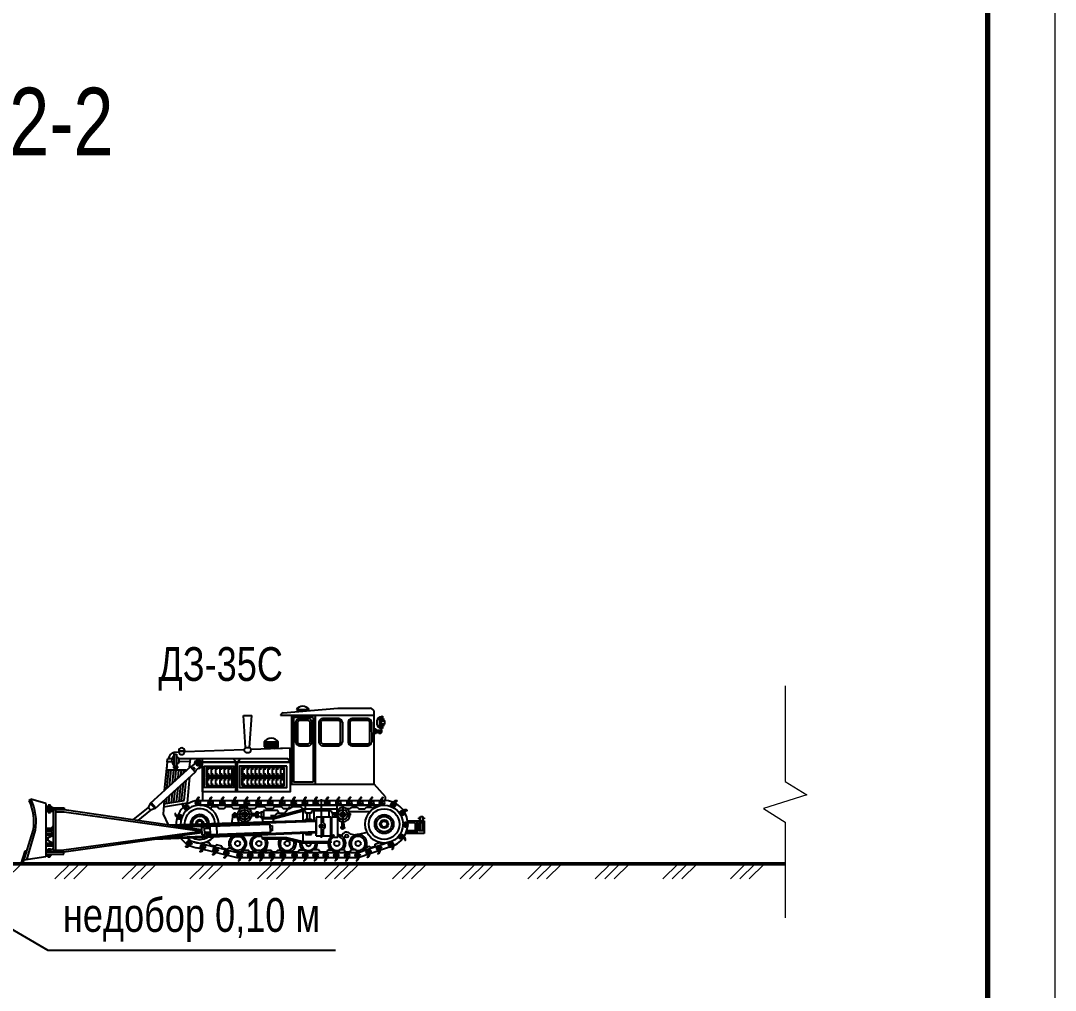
# Paper-space layout 'Лист 6' of a CAD drawing. Header units: metres, sheet in millimetres. Extents: x 0 to 420, y 0 to 297.
# Drawn here: x 343.4 to 420, y 146.5 to 218.2 of the extents above; entities that cross this region are included whole.
import ezdxf

# ---------------------------------------------------------------- set-up
doc = ezdxf.new("R2010")
doc.units = ezdxf.units.M
doc.layers.add('Видовой_экран', color=8, linetype='Continuous', lineweight=13, plot=False)
for name, color, linetype, lineweight in [('Машины', 7, 'Continuous', 25), ('Надписи', 7, 'Continuous', 25), ('Профиль', 7, 'Continuous', 50), ('Рамка', 7, 'Continuous', 70), ('Штриховка', 8, 'Continuous', 18)]:
    doc.layers.add(name, color=color, linetype=linetype, lineweight=lineweight)
doc.styles.add('ГОСТ тип Б', font='ofont.ru_GOST type B.ttf')

# ---------------------------------------------------------------- blocks, each defined once
blk = doc.blocks.new('Бульдозер сбоку')
at = {"color": 0, "linetype": 'ByBlock', "lineweight": -2}
for p, q in [((-5.871, 2.876), (-6.467, 2.876)), ((-4.858, 2.793), (-5.871, 2.876)), ((-6.694, 2.688), (-6.711, 2.688)), ((-6.711, 2.688), (-6.711, 2.642)), ((-6.675, 2.728), (-6.694, 2.728)), ((-6.694, 2.728), (-6.694, 2.642)), ((-6.675, 2.709), (-6.675, 2.728)), ((-6.675, 2.468), (-6.675, 2.709)), ((-6.675, 2.709), (-6.675, 2.709)), ((-6.675, 2.709), (-6.647, 2.709)), ((-6.647, 2.709), (-6.647, 2.516)), ((-6.646, 2.506), (-6.646, 2.718)), ((-6.543, 2.74), (-6.543, 2.808)), ((-6.543, 2.74), (-4.808, 2.74)), ((-6.427, 2.684), (-6.128, 2.684)), ((-5.885, 2.684), (-5.587, 2.684)), ((-5.45, 2.74), (-5.45, 2.74)), ((-5.45, 2.74), (-5.415, 2.74)), ((-5.45, 2.74), (-5.45, 2.706)), ((-5.013, 2.74), (-5.45, 2.74)), ((-5.45, 2.74), (-5.45, 1.472)), ((-5.415, 2.74), (-5.415, 2.74)), ((-5.415, 2.706), (-5.048, 2.706)), ((-5.415, 2.706), (-5.415, 1.507)), ((-5.101, 2.849), (-5.336, 2.849)), ((-5.323, 2.684), (-5.158, 2.684)), ((-5.309, 2.85), (-5.309, 2.83)), ((-5.125, 2.85), (-5.309, 2.85)), ((-5.125, 2.815), (-5.125, 2.85)), ((-5.013, 2.74), (-5.048, 2.74)), ((-5.048, 2.74), (-5.048, 2.74)), ((-5.048, 2.74), (-5.048, 1.507)), ((-4.808, 2.74), (-4.808, 2.74)), ((-4.125, 2.742), (-4.279, 2.74)), ((-4.236, 2.151), (-4.279, 2.74)), ((-4.159, 2.15), (-4.125, 2.742)), ((-6.675, 2.642), (-6.733, 2.642)), ((-6.733, 2.642), (-6.733, 2.582)), ((-6.733, 2.582), (-6.675, 2.582)), ((-6.711, 2.653), (-6.727, 2.653)), ((-6.727, 2.653), (-6.727, 2.642)), ((-6.727, 2.582), (-6.727, 2.572)), ((-6.727, 2.572), (-6.711, 2.572)), ((-6.711, 2.582), (-6.711, 2.541)), ((-6.711, 2.541), (-6.694, 2.541)), ((-6.694, 2.582), (-6.694, 2.498)), ((-6.694, 2.498), (-6.675, 2.498)), ((-6.647, 2.516), (-6.675, 2.516)), ((-6.494, 2.616), (-6.495, 2.249)), ((-6.461, 2.246), (-6.459, 2.616)), ((-6.424, 2.649), (-6.126, 2.649)), ((-6.092, 2.615), (-6.093, 2.249)), ((-6.058, 2.614), (-6.058, 2.249)), ((-5.952, 2.616), (-5.953, 2.249)), ((-5.92, 2.246), (-5.917, 2.616)), ((-5.883, 2.649), (-5.584, 2.649)), ((-5.551, 2.615), (-5.552, 2.249)), ((-5.516, 2.614), (-5.517, 2.249)), ((-5.394, 2.248), (-5.394, 2.616)), ((-5.359, 2.249), (-5.359, 2.616)), ((-5.324, 2.649), (-5.158, 2.649)), ((-5.122, 2.615), (-5.123, 2.25)), ((-5.087, 2.615), (-5.088, 2.25)), ((-6.675, 2.468), (-6.675, 2.428)), ((-6.543, 2.468), (-6.675, 2.468)), ((-6.675, 2.428), (-6.543, 2.428)), ((-6.663, 2.428), (-6.663, 2.409)), ((-6.663, 2.409), (-6.63, 2.409)), ((-6.63, 2.409), (-6.63, 2.428)), ((-6.63, 2.428), (-6.63, 2.428)), ((-6.576, 2.468), (-6.576, 2.487)), ((-6.576, 2.487), (-6.543, 2.487)), ((-6.576, 2.428), (-6.576, 2.409)), ((-6.576, 2.409), (-6.543, 2.409)), ((-6.127, 2.216), (-6.427, 2.215)), ((-6.129, 2.181), (-6.427, 2.183)), ((-5.587, 2.181), (-5.886, 2.183)), ((-5.586, 2.216), (-5.885, 2.215)), ((-5.157, 2.217), (-5.324, 2.217)), ((-5.157, 2.217), (-5.324, 2.217)), ((-5.159, 2.182), (-5.323, 2.182)), ((-5.159, 2.182), (-5.323, 2.182)), ((-4.985, 2.138), (-4.701, 2.127)), ((-4.985, 1.875), (-4.985, 2.138)), ((-4.985, 2.138), (-4.268, 2.112)), ((-4.505, 2.216), (-4.767, 2.216)), ((-4.505, 2.188), (-4.767, 2.188)), ((-4.726, 2.159), (-4.727, 2.128)), ((-4.701, 2.127), (-4.701, 2.127)), ((-4.6, 2.247), (-4.6, 2.216)), ((-4.546, 2.159), (-4.547, 2.122)), ((-4.268, 2.112), (-4.236, 2.151)), ((-4.159, 2.15), (-4.236, 2.151)), ((-4.198, 2.138), (-4.198, 2.138)), ((-4.128, 2.106), (-4.159, 2.15)), ((-4.128, 2.106), (-3.037, 2.067)), ((-5.013, 2.085), (-5.013, 2.085)), ((-5.013, 1.472), (-5.013, 2.085)), ((-4.985, 1.875), (-4.942, 1.941)), ((-4.942, 1.941), (-2.929, 1.941)), ((-4.013, 1.875), (-4.06, 1.941)), ((-3.981, 1.875), (-3.937, 1.941)), ((-3.367, 1.875), (-3.367, 1.941)), ((-3.126, 1.78), (-3.142, 1.941)), ((-3.035, 2.088), (-3.035, 2.073)), ((-2.925, 2.088), (-3.035, 2.088)), ((-3.035, 2.073), (-2.926, 2.073)), ((-2.927, 2.063), (-2.841, 2.059)), ((-2.925, 2.088), (-2.925, 2.073)), ((-2.844, 2.023), (-2.886, 2.023)), ((-2.886, 2.023), (-2.886, 1.796)), ((-2.844, 1.796), (-2.844, 2.023)), ((-2.805, 1.941), (-2.716, 1.941)), ((-2.711, 1.875), (-2.716, 1.941)), ((-4.985, 1.875), (-3.367, 1.875)), ((-4.849, 1.746), (-4.808, 1.746)), ((-4.808, 1.746), (-4.808, 1.662)), ((-4.77, 1.746), (-4.729, 1.746)), ((-4.729, 1.746), (-4.729, 1.662)), ((-4.694, 1.746), (-4.653, 1.746)), ((-4.653, 1.746), (-4.653, 1.662)), ((-4.614, 1.746), (-4.573, 1.746)), ((-4.573, 1.746), (-4.573, 1.662)), ((-4.534, 1.746), (-4.493, 1.746)), ((-4.493, 1.746), (-4.493, 1.662)), ((-4.456, 1.746), (-4.415, 1.746)), ((-4.415, 1.746), (-4.415, 1.662)), ((-4.381, 1.746), (-4.34, 1.746)), ((-4.34, 1.746), (-4.34, 1.662)), ((-4.308, 1.746), (-4.267, 1.746)), ((-4.267, 1.746), (-4.267, 1.662)), ((-4.229, 1.746), (-4.188, 1.746)), ((-4.188, 1.746), (-4.188, 1.662)), ((-4.148, 1.746), (-4.107, 1.746)), ((-4.107, 1.746), (-4.107, 1.662)), ((-4.09, 1.746), (-4.09, 1.662)), ((-4.013, 1.329), (-4.013, 1.875)), ((-3.981, 1.329), (-3.981, 1.875)), ((-3.883, 1.746), (-3.842, 1.746)), ((-3.842, 1.746), (-3.842, 1.662)), ((-3.804, 1.746), (-3.763, 1.746)), ((-3.763, 1.746), (-3.763, 1.662)), ((-3.728, 1.746), (-3.687, 1.746)), ((-3.687, 1.746), (-3.687, 1.662)), ((-3.644, 1.746), (-3.603, 1.746)), ((-3.603, 1.746), (-3.603, 1.662)), ((-3.564, 1.746), (-3.523, 1.746)), ((-3.523, 1.746), (-3.523, 1.662)), ((-3.489, 1.746), (-3.448, 1.746)), ((-3.448, 1.746), (-3.448, 1.662)), ((-3.248, 1.875), (-3.328, 1.805)), ((-3.325, 1.881), (-3.254, 1.801)), ((-3.324, 1.799), (-3.239, 1.722)), ((-3.259, 1.886), (-3.167, 1.801)), ((-3.189, 1.789), (-3.229, 1.747)), ((-3.135, 1.887), (-2.933, 1.888)), ((-3.059, 1.719), (-3.06, 1.735)), ((-2.697, 1.735), (-3.06, 1.735)), ((-3.012, 1.735), (-3.005, 1.67)), ((-2.971, 1.735), (-2.959, 1.628)), ((-2.922, 1.735), (-2.906, 1.58)), ((-2.907, 1.773), (-2.907, 1.796)), ((-2.907, 1.796), (-2.825, 1.796)), ((-2.825, 1.773), (-2.907, 1.773)), ((-2.874, 1.735), (-2.853, 1.531)), ((-2.827, 1.735), (-2.801, 1.484)), ((-2.825, 1.796), (-2.825, 1.773)), ((-2.798, 1.887), (-2.711, 1.887)), ((-2.781, 1.735), (-2.75, 1.437)), ((-2.736, 1.735), (-2.7, 1.392)), ((-2.712, 1.887), (-2.697, 1.735)), ((-2.711, 1.875), (-2.711, 1.875)), ((-2.711, 1.875), (-2.657, 1.353)), ((-4.808, 1.662), (-4.849, 1.662)), ((-4.849, 1.554), (-4.808, 1.554)), ((-4.808, 1.554), (-4.808, 1.469)), ((-4.729, 1.662), (-4.77, 1.662)), ((-4.77, 1.554), (-4.729, 1.554)), ((-4.729, 1.554), (-4.729, 1.469)), ((-4.653, 1.662), (-4.694, 1.662)), ((-4.694, 1.554), (-4.653, 1.554)), ((-4.653, 1.554), (-4.653, 1.469)), ((-4.573, 1.662), (-4.614, 1.662)), ((-4.614, 1.554), (-4.573, 1.554)), ((-4.573, 1.554), (-4.573, 1.469)), ((-4.493, 1.662), (-4.534, 1.662)), ((-4.534, 1.554), (-4.493, 1.554)), ((-4.493, 1.554), (-4.493, 1.469)), ((-4.415, 1.662), (-4.456, 1.662)), ((-4.456, 1.554), (-4.415, 1.554)), ((-4.415, 1.554), (-4.415, 1.469)), ((-4.34, 1.662), (-4.381, 1.662)), ((-4.381, 1.554), (-4.34, 1.554)), ((-4.34, 1.554), (-4.34, 1.469)), ((-4.267, 1.662), (-4.308, 1.662)), ((-4.308, 1.554), (-4.267, 1.554)), ((-4.267, 1.554), (-4.267, 1.469)), ((-4.188, 1.662), (-4.229, 1.662)), ((-4.229, 1.554), (-4.188, 1.554)), ((-4.188, 1.554), (-4.188, 1.469)), ((-4.107, 1.662), (-4.148, 1.662)), ((-4.148, 1.554), (-4.107, 1.554)), ((-4.107, 1.554), (-4.107, 1.469)), ((-3.842, 1.662), (-3.883, 1.662)), ((-3.883, 1.554), (-3.842, 1.554)), ((-3.842, 1.554), (-3.842, 1.469)), ((-3.763, 1.662), (-3.804, 1.662)), ((-3.804, 1.554), (-3.763, 1.554)), ((-3.763, 1.554), (-3.763, 1.469)), ((-3.687, 1.662), (-3.728, 1.662)), ((-3.728, 1.554), (-3.687, 1.554)), ((-3.687, 1.554), (-3.687, 1.469)), ((-3.603, 1.662), (-3.644, 1.662)), ((-3.644, 1.554), (-3.603, 1.554)), ((-3.603, 1.554), (-3.603, 1.469)), ((-3.523, 1.662), (-3.564, 1.662)), ((-3.564, 1.554), (-3.523, 1.554)), ((-3.523, 1.554), (-3.523, 1.469)), ((-3.448, 1.662), (-3.489, 1.662)), ((-3.489, 1.554), (-3.448, 1.554)), ((-3.448, 1.554), (-3.448, 1.469)), ((-3.085, 1.126), (-3.13, 1.606)), ((-3.024, 1.169), (-3.061, 1.543)), ((-6.753, 1.234), (-6.543, 1.472)), ((-5.415, 1.507), (-5.048, 1.507)), ((-4.808, 1.469), (-4.849, 1.469)), ((-4.729, 1.469), (-4.77, 1.469)), ((-4.653, 1.469), (-4.694, 1.469)), ((-4.573, 1.469), (-4.614, 1.469)), ((-4.493, 1.469), (-4.534, 1.469)), ((-4.415, 1.469), (-4.456, 1.469)), ((-4.34, 1.469), (-4.381, 1.469)), ((-4.267, 1.469), (-4.308, 1.469)), ((-4.188, 1.469), (-4.229, 1.469)), ((-4.107, 1.469), (-4.148, 1.469)), ((-3.842, 1.469), (-3.883, 1.469)), ((-3.763, 1.469), (-3.804, 1.469)), ((-3.687, 1.469), (-3.728, 1.469)), ((-3.603, 1.469), (-3.644, 1.469)), ((-3.523, 1.469), (-3.564, 1.469)), ((-3.448, 1.469), (-3.489, 1.469)), ((-3.367, 1.472), (-3.367, 1.17)), ((-3.005, 1.492), (-2.971, 1.162)), ((-2.96, 1.451), (-2.929, 1.153)), ((-2.907, 1.402), (-2.88, 1.145)), ((-2.853, 1.354), (-2.831, 1.137)), ((-6.753, 1.169), (-6.753, 1.234)), ((-6.753, 1.234), (-6.753, 1.234)), ((-5.565, 0.478), (-5.565, 1.195)), ((-2.65, 1.108), (-3.024, 1.169)), ((-2.801, 1.307), (-2.783, 1.129)), ((-2.75, 1.26), (-2.736, 1.122)), ((-2.701, 1.215), (-2.69, 1.114)), ((-2.657, 1.175), (-2.636, 0.915)), ((-0.464, 1.116), (-0.19, 1.195)), ((-0.159, 1.17), (-0.19, 1.195)), ((-6.725, 1.082), (-3.314, 1.082)), ((-6.537, 1.028), (-6.567, 1.082)), ((-6.49, 1.048), (-6.52, 1.015)), ((-6.396, 1.048), (-6.49, 1.048)), ((-6.077, 0.966), (-6.467, 0.968)), ((-6.37, 1.015), (-6.396, 1.048)), ((-6.26, 1.015), (-6.37, 1.015)), ((-6.226, 1.047), (-6.26, 1.015)), ((-6.133, 1.048), (-6.226, 1.047)), ((-6.093, 1.015), (-6.133, 1.048)), ((-6.093, 1.015), (-6.03, 1.017)), ((-5.96, 1.066), (-5.96, 0.907)), ((-5.96, 0.752), (-5.96, 1.066)), ((-5.96, 0.967), (-5.96, 0.793)), ((-5.272, 1.082), (-5.873, 1.082)), ((-5.847, 1.082), (-5.847, 1.006)), ((-5.847, 1.006), (-5.847, 0.936)), ((-5.847, 1.006), (-5.272, 1.006)), ((-5.811, 1.006), (-5.811, 1.006)), ((-5.767, 0.936), (-5.743, 0.979)), ((-5.743, 0.979), (-5.381, 0.979)), ((-5.702, 0.979), (-5.702, 0.858)), ((-5.423, 0.979), (-5.424, 0.8)), ((-5.381, 0.979), (-5.381, 0.935)), ((-5.272, 1.006), (-5.272, 1.082)), ((-4.683, 0.86), (-5.272, 1.021)), ((-5.272, 0.935), (-5.272, 0.979)), ((-5.272, 0.979), (-5.221, 0.979)), ((-5.219, 1.014), (-5.227, 1.009)), ((-5.221, 0.979), (-5.221, 0.794)), ((-4.696, 0.835), (-5.221, 0.979)), ((-5.168, 1.056), (-5.219, 1.014)), ((-5.033, 1.055), (-5.168, 1.056)), ((-4.976, 1.018), (-5.033, 1.055)), ((-4.884, 0.934), (-4.98, 1.055)), ((-4.857, 1.019), (-4.976, 1.018)), ((-4.823, 1.056), (-4.857, 1.019)), ((-4.699, 1.055), (-4.823, 1.056)), ((-4.784, 0.934), (-4.756, 0.985)), ((-4.756, 0.985), (-4.493, 0.985)), ((-4.664, 1.019), (-4.699, 1.055)), ((-4.54, 1.02), (-4.664, 1.019)), ((-4.505, 1.056), (-4.54, 1.02)), ((-4.366, 1.056), (-4.505, 1.056)), ((-4.493, 0.985), (-4.493, 0.857)), ((-4.39, 0.928), (-4.454, 0.959)), ((-4.337, 1.021), (-4.366, 1.056)), ((-4.215, 1.021), (-4.337, 1.021)), ((-4.182, 1.057), (-4.215, 1.021)), ((-4.068, 1.057), (-4.182, 1.057)), ((-4.145, 0.733), (-4.145, 1.057)), ((-4.145, 0.967), (-4.145, 0.733)), ((-4.036, 1.02), (-4.068, 1.057)), ((-3.931, 1.019), (-4.036, 1.02)), ((-3.896, 1.057), (-3.931, 1.019)), ((-3.797, 1.059), (-3.896, 1.057)), ((-3.764, 1.019), (-3.797, 1.059)), ((-3.669, 1.02), (-3.764, 1.019)), ((-3.641, 1.058), (-3.669, 1.02)), ((-3.543, 1.058), (-3.641, 1.058)), ((-3.51, 1.022), (-3.543, 1.058)), ((-3.349, 0.627), (-0.807, 0.995)), ((-2.644, 1.054), (-3.085, 1.126)), ((-2.415, 1.132), (-2.503, 1.035)), ((-2.486, 1.019), (-2.405, 0.991)), ((-2.405, 0.991), (-2.36, 1.038)), ((-2.405, 0.991), (-2.171, 0.797)), ((-2.397, 1.116), (-2.36, 1.038)), ((-2.36, 1.038), (-2.078, 0.811)), ((-0.807, 1.033), (-0.807, 0.995)), ((-0.466, 1.033), (-0.807, 1.033)), ((-0.807, 0.995), (-0.466, 0.995)), ((-0.644, 0.995), (-0.644, 0.246)), ((-0.604, 0.995), (-0.604, 0.21)), ((-0.588, 0.972), (-0.588, 0.995)), ((-0.466, 0.972), (-0.588, 0.972)), ((-0.586, 1.054), (-0.586, 1.033)), ((-0.466, 1.054), (-0.586, 1.054)), ((-0.555, 0.944), (-0.555, 0.972)), ((-0.554, 1.033), (-0.554, 1.082)), ((-0.554, 1.082), (-0.509, 1.082)), ((-0.511, 0.972), (-0.511, 0.944)), ((-0.509, 1.082), (-0.509, 1.033)), ((-0.464, 1.116), (-0.464, 0.124)), ((-7.439, 0.851), (-7.468, 0.851)), ((-7.468, 0.851), (-7.468, 0.829)), ((-7.468, 0.829), (-7.439, 0.829)), ((-7.158, 0.792), (-7.468, 0.791)), ((-7.468, 0.791), (-7.468, 0.558)), ((-7.399, 0.874), (-7.439, 0.874)), ((-7.439, 0.874), (-7.439, 0.791)), ((-7.399, 0.791), (-7.399, 0.874)), ((-7.399, 0.851), (-7.369, 0.851)), ((-7.369, 0.829), (-7.399, 0.829)), ((-7.399, 0.829), (-7.369, 0.829)), ((-7.369, 0.829), (-7.369, 0.851)), ((-7.329, 0.791), (-7.329, 0.558)), ((-6.114, 0.907), (-5.765, 0.907)), ((-6.041, 0.907), (-6.091, 0.907)), ((-5.96, 0.907), (-6.041, 0.907)), ((-5.976, 0.778), (-5.977, 0.685)), ((-5.942, 0.778), (-5.943, 0.685)), ((-5.867, 0.859), (-5.752, 0.859)), ((-5.867, 0.493), (-5.867, 0.859)), ((-5.847, 0.936), (-5.767, 0.936)), ((-5.82, 0.859), (-5.82, 0.936)), ((-5.775, 0.859), (-5.775, 0.936)), ((-5.752, 0.859), (-5.752, 0.493)), ((-5.752, 0.837), (-5.737, 0.837)), ((-5.737, 0.837), (-5.737, 0.858)), ((-5.737, 0.858), (-5.465, 0.858)), ((-5.737, 0.517), (-5.737, 0.837)), ((-5.601, 0.754), (-5.602, 0.858)), ((-5.466, 0.779), (-2.873, 0.696)), ((-5.465, 0.858), (-5.465, 0.543)), ((-5.465, 0.517), (-5.465, 0.801)), ((-5.465, 0.801), (-2.762, 0.712)), ((-5.381, 0.935), (-5.272, 0.935)), ((-5.38, 0.822), (-5.381, 0.799)), ((-5.272, 0.822), (-5.38, 0.822)), ((-5.352, 0.822), (-5.352, 0.935)), ((-5.302, 0.822), (-5.302, 0.935)), ((-5.272, 0.796), (-5.272, 0.822)), ((-4.884, 0.934), (-4.884, 0.934)), ((-4.739, 0.934), (-4.884, 0.934)), ((-4.741, 0.756), (-4.74, 0.777)), ((-4.712, 0.89), (-4.739, 0.934)), ((-4.621, 0.89), (-4.712, 0.89)), ((-4.454, 0.835), (-4.696, 0.835)), ((-4.493, 0.857), (-4.683, 0.86)), ((-4.673, 0.835), (-4.673, 0.775)), ((-4.475, 0.835), (-4.475, 0.768)), ((-4.39, 0.887), (-4.454, 0.858)), ((-4.454, 0.858), (-4.454, 0.835)), ((-4.36, 0.928), (-4.36, 0.887)), ((-4.274, 0.928), (-4.36, 0.928)), ((-4.36, 0.887), (-4.274, 0.886)), ((-4.358, 0.907), (-3.999, 0.907)), ((-3.996, 0.895), (-4.034, 0.754)), ((-4.006, 0.895), (-3.912, 0.895)), ((-3.961, 0.895), (-3.984, 0.895)), ((-3.961, 0.84), (-3.961, 0.954)), ((-3.926, 0.895), (-3.899, 0.749)), ((-3.35, 0.596), (-0.808, 0.956)), ((-2.636, 0.915), (-2.729, 0.717)), ((-0.808, 0.956), (-0.644, 0.955)), ((-0.511, 0.944), (-0.555, 0.944)), ((-7.361, 0.762), (-7.468, 0.762)), ((-7.468, 0.608), (-7.361, 0.608)), ((-7.439, 0.608), (-7.439, 0.762)), ((-7.399, 0.608), (-7.399, 0.762)), ((-7.361, 0.608), (-7.361, 0.762)), ((-7.161, 0.762), (-7.299, 0.762)), ((-7.299, 0.762), (-7.299, 0.585)), ((-7.299, 0.609), (-7.144, 0.608)), ((-7.299, 0.585), (-7.137, 0.585)), ((-6.411, 0.577), (-6.19, 0.529)), ((-5.601, 0.517), (-5.601, 0.64)), ((-5.466, 0.591), (-2.633, 0.469)), ((-4.652, 0.704), (-4.656, 0.609)), ((-4.656, 0.609), (-4.613, 0.607)), ((-4.609, 0.703), (-4.652, 0.704)), ((-4.608, 0.729), (-4.615, 0.578)), ((-4.615, 0.578), (-3.513, 0.533)), ((-3.504, 0.691), (-4.608, 0.729)), ((-4.587, 0.577), (-4.588, 0.555)), ((-3.621, 0.695), (-3.631, 0.538)), ((-3.513, 0.533), (-3.504, 0.691)), ((-3.409, 0.58), (-3.51, 0.586)), ((-3.435, 0.663), (-3.506, 0.667)), ((-3.405, 0.648), (-3.506, 0.654)), ((-3.505, 0.556), (-3.503, 0.585)), ((-3.504, 0.691), (-3.023, 0.674)), ((-3.447, 0.582), (-3.449, 0.553)), ((-3.434, 0.689), (-3.435, 0.663)), ((-3.418, 0.58), (-3.421, 0.538)), ((-3.41, 0.538), (-3.403, 0.672)), ((-3.403, 0.672), (-3.347, 0.669)), ((-3.347, 0.669), (-3.352, 0.535)), ((-3.35, 0.596), (-0.801, 0.247)), ((-0.568, 0.654), (-0.604, 0.699)), ((-0.466, 0.654), (-0.604, 0.654)), ((-0.466, 0.628), (-0.604, 0.628)), ((-0.604, 0.556), (-0.563, 0.595)), ((-0.563, 0.595), (-0.466, 0.595)), ((-0.115, 0.07), (-0.275, 0.617)), ((-0.042, 0), (-0.233, 0.613)), ((-7.468, 0.558), (-7.126, 0.558)), ((-6.879, 0.418), (-6.247, 0.198)), ((-6.636, 0.392), (-6.671, 0.369)), ((-6.636, 0.392), (-6.637, 0.394)), ((-6.557, 0.361), (-6.636, 0.392)), ((-6.19, 0.529), (-6.105, 0.546)), ((-5.752, 0.493), (-5.867, 0.493)), ((-5.74, 0.41), (-5.74, 0.384)), ((-5.224, 0.41), (-5.74, 0.41)), ((-5.218, 0.385), (-5.74, 0.384)), ((-5.466, 0.517), (-5.737, 0.517)), ((-5.465, 0.571), (-2.484, 0.448)), ((-5.381, 0.537), (-5.38, 0.568)), ((-5.272, 0.537), (-5.381, 0.537)), ((-5.349, 0.546), (-5.348, 0.566)), ((-5.29, 0.546), (-5.349, 0.546)), ((-5.302, 0.564), (-5.302, 0.546)), ((-5.29, 0.564), (-5.29, 0.546)), ((-5.272, 0.563), (-5.272, 0.537)), ((-4.916, 0.482), (-5.224, 0.41)), ((-5.222, 0.561), (-5.222, 0.411)), ((-4.91, 0.456), (-5.218, 0.385)), ((-4.472, 0.482), (-4.916, 0.482)), ((-4.91, 0.456), (-4.472, 0.456)), ((-4.472, 0.456), (-4.472, 0.482)), ((-4.014, 0.199), (-3.199, 0.402)), ((-3.421, 0.538), (-3.513, 0.543)), ((-3.449, 0.553), (-3.505, 0.556)), ((-3.5, 0.378), (-3.413, 0.397)), ((-3.413, 0.397), (-3.379, 0.372)), ((-3.352, 0.535), (-3.41, 0.538)), ((-3.379, 0.372), (-3.343, 0.384)), ((-3.351, 0.571), (-0.801, 0.21)), ((-0.466, 0.556), (-0.604, 0.556)), ((-0.466, 0.529), (-0.604, 0.529)), ((-0.505, 0.478), (-0.604, 0.528)), ((-0.505, 0.433), (-0.604, 0.382)), ((-6.908, 0.336), (-6.247, 0.11)), ((-6.671, 0.369), (-6.709, 0.383)), ((-6.557, 0.326), (-6.557, 0.361)), ((-6.475, 0.297), (-6.557, 0.326)), ((-6.44, 0.321), (-6.475, 0.297)), ((-6.391, 0.302), (-6.44, 0.321)), ((-6.247, 0.198), (-4.014, 0.199)), ((-6.241, 0.198), (-6.206, 0.259)), ((-6.206, 0.259), (-6.112, 0.259)), ((-6.112, 0.259), (-6.091, 0.216)), ((-6.091, 0.216), (-6.007, 0.216)), ((-6.007, 0.216), (-5.989, 0.258)), ((-5.989, 0.258), (-5.902, 0.255)), ((-5.902, 0.255), (-5.883, 0.213)), ((-5.883, 0.213), (-5.794, 0.213)), ((-5.794, 0.213), (-5.761, 0.252)), ((-5.761, 0.252), (-5.68, 0.253)), ((-5.68, 0.253), (-5.656, 0.213)), ((-5.656, 0.213), (-5.539, 0.213)), ((-5.539, 0.213), (-5.511, 0.254)), ((-5.511, 0.254), (-5.403, 0.254)), ((-5.403, 0.254), (-5.369, 0.216)), ((-5.369, 0.216), (-5.275, 0.215)), ((-5.275, 0.215), (-5.245, 0.25)), ((-5.245, 0.25), (-5.149, 0.251)), ((-5.149, 0.251), (-5.126, 0.215)), ((-5.126, 0.215), (-5.049, 0.215)), ((-5.049, 0.215), (-5.049, 0.198)), ((-4.836, 0.215), (-4.901, 0.213)), ((-4.811, 0.245), (-4.836, 0.215)), ((-4.811, 0.245), (-4.75, 0.245)), ((-4.75, 0.245), (-4.724, 0.215)), ((-4.724, 0.215), (-4.652, 0.215)), ((-4.652, 0.215), (-4.632, 0.245)), ((-4.632, 0.245), (-4.544, 0.245)), ((-4.544, 0.245), (-4.527, 0.215)), ((-4.527, 0.215), (-4.451, 0.214)), ((-4.451, 0.214), (-4.433, 0.243)), ((-4.433, 0.243), (-4.352, 0.243)), ((-4.352, 0.243), (-4.336, 0.215)), ((-4.336, 0.215), (-4.237, 0.215)), ((-4.237, 0.215), (-4.221, 0.241)), ((-4.221, 0.241), (-4.116, 0.241)), ((-4.116, 0.241), (-4.098, 0.215)), ((-4.098, 0.215), (-3.968, 0.216)), ((-3.957, 0.255), (-3.968, 0.216)), ((-3.874, 0.287), (-3.957, 0.255)), ((-3.857, 0.292), (-3.874, 0.287)), ((-3.824, 0.264), (-3.857, 0.292)), ((-3.824, 0.264), (-3.732, 0.287)), ((-3.732, 0.287), (-3.723, 0.325)), ((-3.723, 0.325), (-3.624, 0.348)), ((-3.624, 0.348), (-3.594, 0.321)), ((-3.594, 0.321), (-3.51, 0.34)), ((-3.51, 0.34), (-3.5, 0.378)), ((-0.801, 0.247), (-0.604, 0.246)), ((-0.801, 0.179), (-0.801, 0.21)), ((-0.801, 0.21), (-0.466, 0.21)), ((-0.466, 0.382), (-0.604, 0.382)), ((-0.466, 0.356), (-0.604, 0.356)), ((-0.466, 0.329), (-0.604, 0.329)), ((-0.576, 0.272), (-0.604, 0.272)), ((-0.562, 0.242), (-0.576, 0.272)), ((-0.466, 0.242), (-0.562, 0.242)), ((-0.551, 0.242), (-0.551, 0.27)), ((-0.551, 0.27), (-0.506, 0.27)), ((-0.506, 0.27), (-0.506, 0.242)), ((-0.479, 0.242), (-0.479, 0.21)), ((-0.115, 0.234), (-0.077, 0.234)), ((-0.077, 0.234), (-0.002, 0)), ((-0.466, 0.179), (-0.801, 0.179)), ((-0.558, 0.153), (-0.582, 0.179)), ((-0.466, 0.153), (-0.558, 0.153)), ((-0.546, 0.124), (-0.546, 0.153)), ((-0.502, 0.124), (-0.546, 0.124)), ((-0.502, 0.153), (-0.502, 0.124)), ((-0.466, 0.124), (-0.062, 0.062)), ((-0.002, 0), (-0.042, 0))]:
    blk.add_line(p, q, dxfattribs=at)
at = {"color": 0, "linetype": 'ByBlock', "lineweight": -2, "extrusion": (0, 0, -1)}
for points in [[(5.013, 1.472), (6.543, 1.472), (6.543, 2.74), (5.013, 2.74)], [(4.505, 2.159), (4.767, 2.159), (4.767, 2.247), (4.505, 2.247)], [(2.844, 2.023), (2.835, 2.023), (2.835, 1.823), (2.844, 1.823)], [(4.923, 1.804), (4.049, 1.804), (4.049, 1.41), (4.923, 1.41)], [(4.09, 1.639), (4.877, 1.639), (4.877, 1.771), (4.09, 1.771)], [(3.397, 1.803), (3.944, 1.803), (3.944, 1.41), (3.397, 1.41)], [(3.431, 1.637), (3.912, 1.637), (3.912, 1.769), (3.431, 1.769)], [(2.486, 1.019), (3.229, 1.696), (3.141, 1.793), (2.397, 1.116)], [(4.09, 1.596), (4.877, 1.596), (4.877, 1.622), (4.09, 1.622)], [(4.09, 1.445), (4.877, 1.445), (4.877, 1.576), (4.09, 1.576)], [(3.431, 1.597), (3.912, 1.597), (3.912, 1.623), (3.431, 1.623)], [(3.431, 1.446), (3.912, 1.446), (3.912, 1.577), (3.431, 1.577)], [(4.454, 0.959), (4.493, 0.959), (4.493, 0.858), (4.454, 0.858)], [(4.36, 0.959), (4.39, 0.959), (4.39, 0.857), (4.36, 0.857)]]:
    blk.add_lwpolyline(points, close=True, dxfattribs=at)
for points in [[(4.013, 1.875), (4.985, 1.875), (4.985, 1.329), (3.367, 1.329), (3.367, 1.875), (3.981, 1.875)], [(3.314, 1.17), (6.725, 1.17)], [(3.314, 1.082), (6.725, 1.082)], [(0.466, 0.478), (0.505, 0.478), (0.505, 0.433), (0.466, 0.433)], [(6.247, 0.198), (4.014, 0.199), (3.314, 0.373)], [(6.247, 0.11), (4.003, 0.111), (3.256, 0.295)]]:
    blk.add_lwpolyline(points, dxfattribs=at)
for centre, radius in [((3.287, 1.84), 0.0328), ((6.686, 1.126), 0.0437), ((6.686, 1.126), 0.0437), ((6.489, 1.126), 0.0437), ((6.285, 1.126), 0.0437), ((6.082, 1.126), 0.0437), ((5.879, 1.126), 0.0437), ((5.671, 1.126), 0.0437), ((5.461, 1.126), 0.0437), ((5.26, 1.126), 0.0437), ((5.053, 1.126), 0.0437), ((4.84, 1.126), 0.0437), ((4.619, 1.126), 0.0437), ((4.402, 1.126), 0.0437), ((4.183, 1.126), 0.0437), ((3.964, 1.126), 0.0437), ((3.734, 1.126), 0.0437), ((3.514, 1.126), 0.0437), ((3.279, 1.126), 0.0437), ((7.06, 0.937), 0.0437), ((6.725, 0.732), 0.35), ((6.725, 0.732), 0.284), ((6.892, 1.087), 0.0437), ((6.892, 1.087), 0.0153), ((6.686, 1.126), 0.0153), ((6.489, 1.126), 0.0153), ((6.285, 1.126), 0.0153), ((6.082, 1.126), 0.0153), ((5.96, 0.907), 0.0918), ((5.879, 1.126), 0.0153), ((5.671, 1.126), 0.0153), ((5.461, 1.126), 0.0153), ((5.26, 1.126), 0.0153), ((5.053, 1.126), 0.0153), ((4.84, 1.126), 0.0153), ((4.619, 1.126), 0.0153), ((4.402, 1.126), 0.0153), ((4.145, 0.907), 0.131), ((4.145, 0.907), 0.0918), ((4.183, 1.126), 0.0153), ((3.964, 1.126), 0.0153), ((3.734, 1.126), 0.0153), ((3.514, 1.126), 0.0153), ((3.279, 1.126), 0.0153), ((3.066, 1.037), 0.0437), ((3.066, 1.037), 0.0153), ((7.12, 0.722), 0.0437), ((7.06, 0.937), 0.0153), ((6.725, 0.732), 0.175), ((6.725, 0.732), 0.142), ((6.725, 0.732), 0.142), ((6.725, 0.732), 0.0765), ((6.725, 0.732), 0.0547), ((5.96, 0.907), 0.0459), ((4.145, 0.907), 0.0459), ((3.961, 0.895), 0.035), ((2.944, 0.866), 0.0437), ((2.944, 0.866), 0.0153), ((7.12, 0.722), 0.0153), ((5.563, 0.695), 0.0328), ((7.042, 0.501), 0.0437), ((7.042, 0.501), 0.0153), ((6.849, 0.361), 0.0437), ((6.244, 0.374), 0.0481), ((6.032, 0.512), 0.028), ((5.85, 0.374), 0.0481), ((5.789, 0.522), 0.0108), ((4.932, 0.374), 0.0481), ((4.407, 0.374), 0.0481), ((4.014, 0.374), 0.131), ((4.014, 0.374), 0.0481), ((3.123, 0.387), 0.0437), ((3.123, 0.387), 0.0153), ((6.849, 0.361), 0.0153), ((6.632, 0.286), 0.0437), ((6.632, 0.286), 0.0153), ((6.438, 0.221), 0.0437), ((6.438, 0.221), 0.0153), ((6.235, 0.154), 0.0437), ((6.039, 0.154), 0.0437), ((5.839, 0.154), 0.0437), ((5.645, 0.154), 0.0437), ((5.458, 0.154), 0.0437), ((5.266, 0.154), 0.0437), ((5.067, 0.154), 0.0437), ((4.851, 0.154), 0.0437), ((4.65, 0.154), 0.0437), ((4.45, 0.154), 0.0437), ((4.249, 0.154), 0.0437), ((4.052, 0.154), 0.0437), ((3.808, 0.204), 0.0437), ((3.808, 0.204), 0.0153), ((3.608, 0.254), 0.0437), ((3.608, 0.254), 0.0153), ((3.371, 0.312), 0.0437), ((3.371, 0.312), 0.0153), ((6.235, 0.154), 0.0153), ((6.039, 0.154), 0.0153), ((5.839, 0.154), 0.0153), ((5.645, 0.154), 0.0153), ((5.458, 0.154), 0.0153), ((5.266, 0.154), 0.0153), ((5.067, 0.154), 0.0153), ((4.851, 0.154), 0.0153), ((4.65, 0.154), 0.0153), ((4.45, 0.154), 0.0153), ((4.249, 0.154), 0.0153), ((4.052, 0.154), 0.0153)]:
    blk.add_circle(centre, radius, dxfattribs=at)
for centre, radius, start, end in [((6.462, 2.794), 0.0823, 9.7833, 86.3409), ((5.218, 2.771), 0.141, 33.7055, 146.2945), ((6.714, 2.612), 0.126, 122.6462, -122.6462), ((6.419, 2.609), 0.0747, 4.7716, 87.3363), ((6.135, 2.606), 0.0781, 95.0187, 174.1749), ((5.878, 2.609), 0.0747, 4.7716, 87.3363), ((5.594, 2.606), 0.0781, 95.0187, 174.1749), ((5.319, 2.61), 0.0747, 4.7716, 87.3363), ((5.165, 2.607), 0.0781, 95.0187, 174.1749), ((4.874, 2.727), 0.0677, 103.6567, 168.5209), ((6.415, 2.605), 0.0449, 13.6694, 78.3313), ((6.133, 2.609), 0.0407, 99.8742, 171.431), ((5.874, 2.605), 0.0449, 13.6694, 78.3313), ((5.591, 2.609), 0.0407, 99.8742, 171.431), ((5.315, 2.606), 0.0449, 13.6694, 78.3313), ((5.163, 2.609), 0.0407, 96.9409, 171.431), ((4.636, 2.169), 0.152, 30.4976, 149.5024), ((6.417, 2.26), 0.0781, -84.9813, -8.142), ((6.422, 2.255), 0.0407, -83.0591, -11.6484), ((6.132, 2.256), 0.0747, -175.2284, -92.6637), ((6.137, 2.26), 0.0449, -166.3306, -101.6687), ((5.876, 2.26), 0.0781, -84.9813, -8.142), ((5.88, 2.255), 0.0407, -83.0591, -11.6484), ((5.591, 2.256), 0.0747, -175.2284, -92.6637), ((5.595, 2.26), 0.0449, -166.3306, -101.6687), ((5.316, 2.259), 0.0781, -84.9813, -8.142), ((5.319, 2.257), 0.0407, -83.0591, -11.6484), ((5.162, 2.256), 0.0747, -175.2284, -92.6637), ((5.167, 2.261), 0.0449, -166.3306, -101.6687), ((4.197, 2.126), 0.072, -164.5116, -11.3323), ((2.98, 2.088), 0.0547, 0.0057, -179.9943), ((3.288, 1.84), 0.0765, -88.7037, -177.9547), ((2.98, 2.073), 0.0547, 179.6591, -0.3409), ((2.863, 1.909), 0.0728, -71.2511, 71.2511), ((2.868, 1.927), 0.135, 101.3486, 174.0825), ((2.917, 1.91), 0.119, 132.9376, -132.9376), ((3.288, 1.84), 0.0542, -48.5713, 122.2129), ((3.141, 1.838), 0.0448, -90.5826, -55.7259), ((3.279, 1.692), 0.0502, 143.7914, 174.7478), ((6.725, 0.732), 0.437, -77.0033, 90), ((3.315, 0.733), 0.437, 90.1104, -177.7556), ((-0.687, 0.771), 0.974, -9.1003, 25.7861), ((-0.718, 0.77), 0.964, -9.3858, 24.5294), ((5.96, 0.907), 0.131, -134.9942, 149.5896), ((3.31, 0.728), 0.354, 2.2364, -178.4558), ((3.314, 0.732), 0.284, 1.4089, -177.6282), ((5.96, 0.907), 0.131, 167.0888, -158.4653), ((3.314, 0.733), 0.175, 1.075, -177.2944), ((3.314, 0.733), 0.142, 0.8757, -177.0951), ((3.314, 0.733), 0.076, -0.1714, -176.0479), ((3.314, 0.733), 0.054, -1.1093, -175.11), ((6.031, 0.491), 0.0925, 36.6655, 168.0039), ((5.96, 0.699), 0.022, -140.6561, -39.3439), ((5.571, 0.697), 0.064, -62.1935, 62.2834), ((6.244, 0.374), 0.164, -93.4722, -135.6426), ((6.244, 0.374), 0.131, -103.3613, -118.813), ((5.85, 0.374), 0.164, -45.2642, 83.9751), ((5.85, 0.374), 0.131, 175.3851, 82.3903), ((5.85, 0.374), 0.131, 114.331, 163.8379), ((5.85, 0.374), 0.164, 126.7319, 167.1332), ((5.85, 0.374), 0.164, 176.3852, -132.286), ((5.326, 0.374), 0.164, -46.9213, 3.7079), ((5.326, 0.374), 0.131, 172.9938, 4.6555), ((5.326, 0.374), 0.0481, 166.9287, 12.9222), ((5.326, 0.374), 0.164, 171.7776, -131.2185), ((4.932, 0.374), 0.164, 149.8005, 14.2355), ((4.932, 0.374), 0.131, 141.0409, 21.9192), ((4.407, 0.374), 0.164, -74.6464, 30.1995), ((4.407, 0.374), 0.131, 55.4452, 38.9591), ((4.407, 0.374), 0.164, 113.4322, -113.8457), ((4.014, 0.374), 0.164, -75.0131, 58.8113), ((4.014, 0.374), 0.164, 125.9804, -148.1156), ((3.314, 0.732), 0.35, -131.7997, -43.4085), ((3.314, 0.732), 0.35, -131.7997, -43.4085), ((3.314, 0.732), 0.284, -115.6688, -59.5394), ((3.316, 0.73), 0.439, -143.1564, -97.9304), ((3.316, 0.73), 0.439, -93.8884, -93.6981)]:
    blk.add_arc(centre, radius, start, end, dxfattribs=at)
blk.add_ellipse((-5.959, 0.668), major_axis=(0.0378, 0), ratio=0.539395, start_param=5.138643, end_param=10.489252, dxfattribs=at)
at = {"color": 0, "linetype": 'ByBlock', "lineweight": -2}
for points in [[(-6.918, 1.123), (-6.919, 1.127), (-6.924, 1.134), (-6.931, 1.141), (-6.954, 1.157), (-6.964, 1.16), (-6.965, 1.161), (-6.942, 1.164), (-6.924, 1.161), (-6.908, 1.152), (-6.899, 1.142), (-6.894, 1.134), (-6.893, 1.131)], [(-6.69, 1.169), (-6.689, 1.173), (-6.689, 1.182), (-6.692, 1.192), (-6.702, 1.217), (-6.709, 1.225), (-6.71, 1.226), (-6.688, 1.217), (-6.675, 1.205), (-6.667, 1.189), (-6.664, 1.176), (-6.664, 1.167), (-6.664, 1.163)], [(-6.492, 1.169), (-6.491, 1.174), (-6.492, 1.182), (-6.494, 1.192), (-6.505, 1.217), (-6.512, 1.226), (-6.512, 1.227), (-6.491, 1.217), (-6.478, 1.205), (-6.469, 1.189), (-6.466, 1.176), (-6.466, 1.167), (-6.466, 1.164)], [(-6.288, 1.169), (-6.287, 1.174), (-6.288, 1.182), (-6.29, 1.192), (-6.301, 1.217), (-6.308, 1.226), (-6.308, 1.227), (-6.287, 1.217), (-6.274, 1.205), (-6.265, 1.189), (-6.262, 1.176), (-6.262, 1.167), (-6.262, 1.164)], [(-6.086, 1.169), (-6.085, 1.174), (-6.085, 1.182), (-6.088, 1.192), (-6.099, 1.217), (-6.105, 1.226), (-6.106, 1.227), (-6.085, 1.217), (-6.071, 1.205), (-6.063, 1.189), (-6.06, 1.176), (-6.06, 1.167), (-6.06, 1.164)], [(-5.882, 1.169), (-5.881, 1.174), (-5.882, 1.182), (-5.885, 1.192), (-5.895, 1.217), (-5.902, 1.226), (-5.902, 1.227), (-5.881, 1.217), (-5.868, 1.205), (-5.859, 1.189), (-5.857, 1.176), (-5.856, 1.167), (-5.857, 1.164)], [(-5.675, 1.169), (-5.674, 1.174), (-5.674, 1.182), (-5.677, 1.192), (-5.687, 1.217), (-5.694, 1.226), (-5.695, 1.227), (-5.673, 1.217), (-5.66, 1.205), (-5.651, 1.189), (-5.649, 1.176), (-5.648, 1.167), (-5.649, 1.164)], [(-5.465, 1.169), (-5.464, 1.174), (-5.464, 1.182), (-5.467, 1.192), (-5.477, 1.217), (-5.484, 1.226), (-5.485, 1.227), (-5.463, 1.217), (-5.45, 1.205), (-5.441, 1.189), (-5.439, 1.176), (-5.438, 1.167), (-5.439, 1.164)], [(-5.263, 1.169), (-5.262, 1.174), (-5.263, 1.182), (-5.265, 1.192), (-5.276, 1.217), (-5.283, 1.226), (-5.283, 1.227), (-5.262, 1.217), (-5.249, 1.205), (-5.24, 1.189), (-5.237, 1.176), (-5.237, 1.167), (-5.237, 1.164)], [(-5.057, 1.169), (-5.056, 1.174), (-5.056, 1.182), (-5.059, 1.192), (-5.07, 1.217), (-5.076, 1.226), (-5.077, 1.227), (-5.056, 1.217), (-5.042, 1.205), (-5.034, 1.189), (-5.031, 1.176), (-5.031, 1.167), (-5.031, 1.164)], [(-4.843, 1.169), (-4.842, 1.174), (-4.843, 1.182), (-4.846, 1.192), (-4.856, 1.217), (-4.863, 1.226), (-4.863, 1.227), (-4.842, 1.217), (-4.829, 1.205), (-4.82, 1.189), (-4.818, 1.176), (-4.817, 1.167), (-4.818, 1.164)], [(-4.622, 1.169), (-4.621, 1.174), (-4.622, 1.182), (-4.625, 1.192), (-4.635, 1.217), (-4.642, 1.226), (-4.642, 1.227), (-4.621, 1.217), (-4.608, 1.205), (-4.599, 1.189), (-4.597, 1.176), (-4.596, 1.167), (-4.597, 1.164)], [(-4.406, 1.169), (-4.405, 1.174), (-4.405, 1.182), (-4.408, 1.192), (-4.419, 1.217), (-4.425, 1.226), (-4.426, 1.227), (-4.405, 1.217), (-4.391, 1.205), (-4.383, 1.189), (-4.38, 1.176), (-4.38, 1.167), (-4.38, 1.164)], [(-4.186, 1.169), (-4.185, 1.174), (-4.186, 1.182), (-4.188, 1.192), (-4.199, 1.217), (-4.206, 1.226), (-4.206, 1.227), (-4.185, 1.217), (-4.172, 1.205), (-4.163, 1.189), (-4.16, 1.176), (-4.16, 1.167), (-4.16, 1.164)], [(-3.967, 1.169), (-3.966, 1.174), (-3.967, 1.182), (-3.969, 1.192), (-3.98, 1.217), (-3.987, 1.226), (-3.987, 1.227), (-3.966, 1.217), (-3.953, 1.205), (-3.944, 1.189), (-3.941, 1.176), (-3.941, 1.167), (-3.941, 1.164)], [(-3.738, 1.169), (-3.737, 1.174), (-3.737, 1.182), (-3.74, 1.192), (-3.75, 1.217), (-3.757, 1.226), (-3.758, 1.227), (-3.736, 1.217), (-3.723, 1.205), (-3.714, 1.189), (-3.712, 1.176), (-3.711, 1.167), (-3.712, 1.164)], [(-3.518, 1.169), (-3.517, 1.174), (-3.517, 1.182), (-3.52, 1.192), (-3.53, 1.217), (-3.537, 1.226), (-3.538, 1.227), (-3.516, 1.217), (-3.503, 1.205), (-3.495, 1.189), (-3.492, 1.176), (-3.492, 1.167), (-3.492, 1.164)], [(-3.283, 1.169), (-3.282, 1.174), (-3.282, 1.182), (-3.285, 1.192), (-3.295, 1.217), (-3.302, 1.226), (-3.303, 1.227), (-3.281, 1.217), (-3.268, 1.205), (-3.26, 1.189), (-3.257, 1.176), (-3.257, 1.167), (-3.257, 1.164)], [(-7.095, 0.962), (-7.098, 0.966), (-7.104, 0.971), (-7.114, 0.975), (-7.14, 0.983), (-7.15, 0.984), (-7.152, 0.984), (-7.131, 0.994), (-7.113, 0.997), (-7.095, 0.993), (-7.084, 0.986), (-7.077, 0.981), (-7.074, 0.978)], [(-3.033, 1.065), (-3.028, 1.066), (-3.022, 1.071), (-3.015, 1.079), (-3, 1.102), (-2.997, 1.112), (-2.997, 1.113), (-2.992, 1.091), (-2.995, 1.073), (-3.003, 1.057), (-3.012, 1.047), (-3.02, 1.042), (-3.023, 1.04)], [(-2.906, 0.886), (-2.901, 0.887), (-2.894, 0.891), (-2.886, 0.897), (-2.867, 0.917), (-2.862, 0.926), (-2.861, 0.927), (-2.861, 0.904), (-2.867, 0.887), (-2.878, 0.873), (-2.889, 0.865), (-2.897, 0.862), (-2.901, 0.86)], [(-7.078, 0.476), (-7.082, 0.475), (-7.089, 0.47), (-7.096, 0.463), (-7.113, 0.441), (-7.117, 0.431), (-7.117, 0.43), (-7.12, 0.453), (-7.116, 0.471), (-7.107, 0.486), (-7.097, 0.495), (-7.089, 0.5), (-7.086, 0.501)], [(-6.866, 0.321), (-6.869, 0.318), (-6.873, 0.311), (-6.875, 0.301), (-6.878, 0.274), (-6.877, 0.263), (-6.876, 0.262), (-6.891, 0.28), (-6.897, 0.297), (-6.896, 0.315), (-6.892, 0.328), (-6.888, 0.336), (-6.886, 0.339)], [(-6.628, 0.242), (-6.629, 0.238), (-6.629, 0.23), (-6.626, 0.22), (-6.615, 0.195), (-6.609, 0.186), (-6.608, 0.185), (-6.629, 0.194), (-6.643, 0.206), (-6.651, 0.222), (-6.654, 0.236), (-6.654, 0.244), (-6.654, 0.248)], [(-3.588, 0.215), (-3.587, 0.211), (-3.583, 0.204), (-3.577, 0.196), (-3.557, 0.176), (-3.548, 0.171), (-3.547, 0.171), (-3.57, 0.171), (-3.587, 0.177), (-3.601, 0.188), (-3.609, 0.199), (-3.613, 0.207), (-3.614, 0.211)], [(-3.353, 0.272), (-3.353, 0.268), (-3.349, 0.26), (-3.344, 0.252), (-3.325, 0.232), (-3.316, 0.226), (-3.315, 0.225), (-3.338, 0.227), (-3.355, 0.234), (-3.368, 0.246), (-3.375, 0.257), (-3.379, 0.266), (-3.379, 0.269)], [(-3.096, 0.352), (-3.095, 0.348), (-3.09, 0.341), (-3.082, 0.335), (-3.06, 0.319), (-3.05, 0.316), (-3.048, 0.315), (-3.071, 0.311), (-3.089, 0.314), (-3.105, 0.323), (-3.114, 0.333), (-3.119, 0.34), (-3.121, 0.343)], [(-6.434, 0.177), (-6.435, 0.173), (-6.435, 0.165), (-6.432, 0.155), (-6.421, 0.13), (-6.415, 0.121), (-6.414, 0.12), (-6.435, 0.129), (-6.449, 0.141), (-6.457, 0.157), (-6.46, 0.171), (-6.46, 0.179), (-6.46, 0.183)], [(-6.232, 0.111), (-6.233, 0.107), (-6.232, 0.098), (-6.23, 0.089), (-6.219, 0.063), (-6.212, 0.055), (-6.212, 0.054), (-6.233, 0.063), (-6.247, 0.075), (-6.255, 0.091), (-6.258, 0.104), (-6.258, 0.113), (-6.258, 0.117)], [(-6.035, 0.111), (-6.037, 0.107), (-6.036, 0.098), (-6.033, 0.089), (-6.023, 0.063), (-6.016, 0.055), (-6.016, 0.054), (-6.037, 0.063), (-6.05, 0.075), (-6.059, 0.091), (-6.061, 0.104), (-6.062, 0.113), (-6.061, 0.117)], [(-5.836, 0.111), (-5.837, 0.107), (-5.836, 0.098), (-5.834, 0.089), (-5.823, 0.063), (-5.817, 0.055), (-5.816, 0.054), (-5.837, 0.063), (-5.851, 0.075), (-5.859, 0.091), (-5.862, 0.104), (-5.862, 0.113), (-5.862, 0.117)], [(-5.641, 0.111), (-5.642, 0.107), (-5.642, 0.098), (-5.639, 0.089), (-5.628, 0.063), (-5.622, 0.055), (-5.621, 0.054), (-5.642, 0.063), (-5.656, 0.075), (-5.664, 0.091), (-5.667, 0.104), (-5.667, 0.113), (-5.667, 0.117)], [(-5.454, 0.111), (-5.455, 0.107), (-5.455, 0.098), (-5.452, 0.089), (-5.442, 0.063), (-5.435, 0.055), (-5.434, 0.054), (-5.456, 0.063), (-5.469, 0.075), (-5.478, 0.091), (-5.48, 0.104), (-5.48, 0.113), (-5.48, 0.117)], [(-5.262, 0.111), (-5.263, 0.107), (-5.263, 0.098), (-5.26, 0.089), (-5.25, 0.063), (-5.243, 0.055), (-5.242, 0.054), (-5.264, 0.063), (-5.277, 0.075), (-5.286, 0.091), (-5.288, 0.104), (-5.288, 0.113), (-5.288, 0.117)], [(-5.063, 0.111), (-5.064, 0.107), (-5.064, 0.098), (-5.061, 0.089), (-5.05, 0.063), (-5.044, 0.055), (-5.043, 0.054), (-5.064, 0.063), (-5.078, 0.075), (-5.086, 0.091), (-5.089, 0.104), (-5.089, 0.113), (-5.089, 0.117)], [(-4.848, 0.111), (-4.849, 0.107), (-4.848, 0.098), (-4.846, 0.089), (-4.835, 0.063), (-4.828, 0.055), (-4.828, 0.054), (-4.849, 0.063), (-4.862, 0.075), (-4.871, 0.091), (-4.874, 0.104), (-4.874, 0.113), (-4.874, 0.117)], [(-4.647, 0.111), (-4.648, 0.107), (-4.647, 0.098), (-4.645, 0.089), (-4.634, 0.063), (-4.627, 0.055), (-4.627, 0.054), (-4.648, 0.063), (-4.661, 0.075), (-4.67, 0.091), (-4.673, 0.104), (-4.673, 0.113), (-4.673, 0.117)], [(-4.446, 0.111), (-4.447, 0.107), (-4.447, 0.098), (-4.444, 0.089), (-4.434, 0.063), (-4.427, 0.055), (-4.426, 0.054), (-4.448, 0.063), (-4.461, 0.075), (-4.469, 0.091), (-4.472, 0.104), (-4.472, 0.113), (-4.472, 0.117)], [(-4.245, 0.111), (-4.246, 0.107), (-4.246, 0.098), (-4.243, 0.089), (-4.232, 0.063), (-4.226, 0.055), (-4.225, 0.054), (-4.246, 0.063), (-4.26, 0.075), (-4.268, 0.091), (-4.271, 0.104), (-4.271, 0.113), (-4.271, 0.117)], [(-4.049, 0.111), (-4.05, 0.107), (-4.049, 0.098), (-4.047, 0.089), (-4.036, 0.063), (-4.03, 0.055), (-4.029, 0.054), (-4.05, 0.063), (-4.064, 0.075), (-4.072, 0.091), (-4.075, 0.104), (-4.075, 0.113), (-4.075, 0.117)], [(-3.794, 0.163), (-3.794, 0.159), (-3.791, 0.151), (-3.786, 0.142), (-3.769, 0.12), (-3.761, 0.114), (-3.76, 0.113), (-3.783, 0.116), (-3.799, 0.125), (-3.811, 0.138), (-3.817, 0.15), (-3.819, 0.159), (-3.82, 0.162)]]:
    blk.add_spline(points, degree=3, dxfattribs=at)

psp = doc.layouts.new('Лист 6')

# ---------------------------------------------------------------- linework, layer by layer
at = {"layer": 'Видовой_экран'}
psp.add_lwpolyline([(0, 0), (420, 0), (420, 297), (0, 297)], close=True, dxfattribs=at)
at = {"layer": 'Надписи'}
psp.add_lwpolyline([(333.429, 156.433), (345.429, 149.433), (366.729, 149.433)], dxfattribs=at)
at = {"layer": 'Профиль'}
psp.add_lwpolyline([(266, 165), (319.942, 165), (326.084, 155.833), (400, 155.833)], dxfattribs=at)
at = {"layer": 'Рамка'}
psp.add_lwpolyline([(20, 5), (415, 5), (415, 292), (20, 292)], close=True, dxfattribs=at)
at = {"layer": 'Штриховка'}
for points in [[(400, 169), (400, 161.916), (401.6, 160.916), (398.4, 159.916), (400, 158.916), (400, 151.833)], [(343.484, 155.833), (342.353, 154.701)], [(347.084, 155.833), (345.953, 154.701)], [(347.784, 155.833), (346.653, 154.701)], [(348.484, 155.833), (347.353, 154.701)], [(352.084, 155.833), (350.953, 154.701)], [(352.784, 155.833), (351.653, 154.701)], [(353.484, 155.833), (352.353, 154.701)], [(357.084, 155.833), (355.953, 154.701)], [(357.784, 155.833), (356.653, 154.701)], [(358.484, 155.833), (357.353, 154.701)], [(362.084, 155.833), (360.953, 154.701)], [(362.784, 155.833), (361.653, 154.701)], [(363.484, 155.833), (362.353, 154.701)], [(367.084, 155.833), (365.953, 154.701)], [(367.784, 155.833), (366.653, 154.701)], [(368.484, 155.833), (367.353, 154.701)], [(372.084, 155.833), (370.953, 154.701)], [(372.784, 155.833), (371.653, 154.701)], [(373.484, 155.833), (372.353, 154.701)], [(377.084, 155.833), (375.953, 154.701)], [(377.784, 155.833), (376.653, 154.701)], [(378.484, 155.833), (377.353, 154.701)], [(382.084, 155.833), (380.953, 154.701)], [(382.784, 155.833), (381.653, 154.701)], [(383.484, 155.833), (382.353, 154.701)], [(387.084, 155.833), (385.953, 154.701)], [(387.784, 155.833), (386.653, 154.701)], [(388.484, 155.833), (387.353, 154.701)], [(392.084, 155.833), (390.953, 154.701)], [(392.784, 155.833), (391.653, 154.701)], [(393.484, 155.833), (392.353, 154.701)], [(397.084, 155.833), (395.953, 154.701)], [(397.784, 155.833), (396.653, 154.701)], [(398.484, 155.833), (397.353, 154.701)]]:
    psp.add_lwpolyline(points, dxfattribs=at)

# ---------------------------------------------------------------- block references
at = {"layer": 'Машины', "xscale": -4, "yscale": 4}
psp.add_blockref('Бульдозер сбоку', (343.429, 155.833), dxfattribs=at)

# ---------------------------------------------------------------- texts
at = {"layer": 'Надписи', "style": 'ГОСТ тип Б'}
for s, insert, char_height, attachment_point in [('\\W0.8;Разрез 2-2', (337, 210), 5, 5), ('\\W0.8;ДЗ-35С', (358.229, 168.633), 2.5, 8), ('\\W0.8;недобор 0,10 м', (356.079, 150.033), 2.5, 8)]:
    psp.add_mtext(s, dxfattribs=dict(at, insert=insert, char_height=char_height, attachment_point=attachment_point))

doc.saveas('drawing.dxf')
